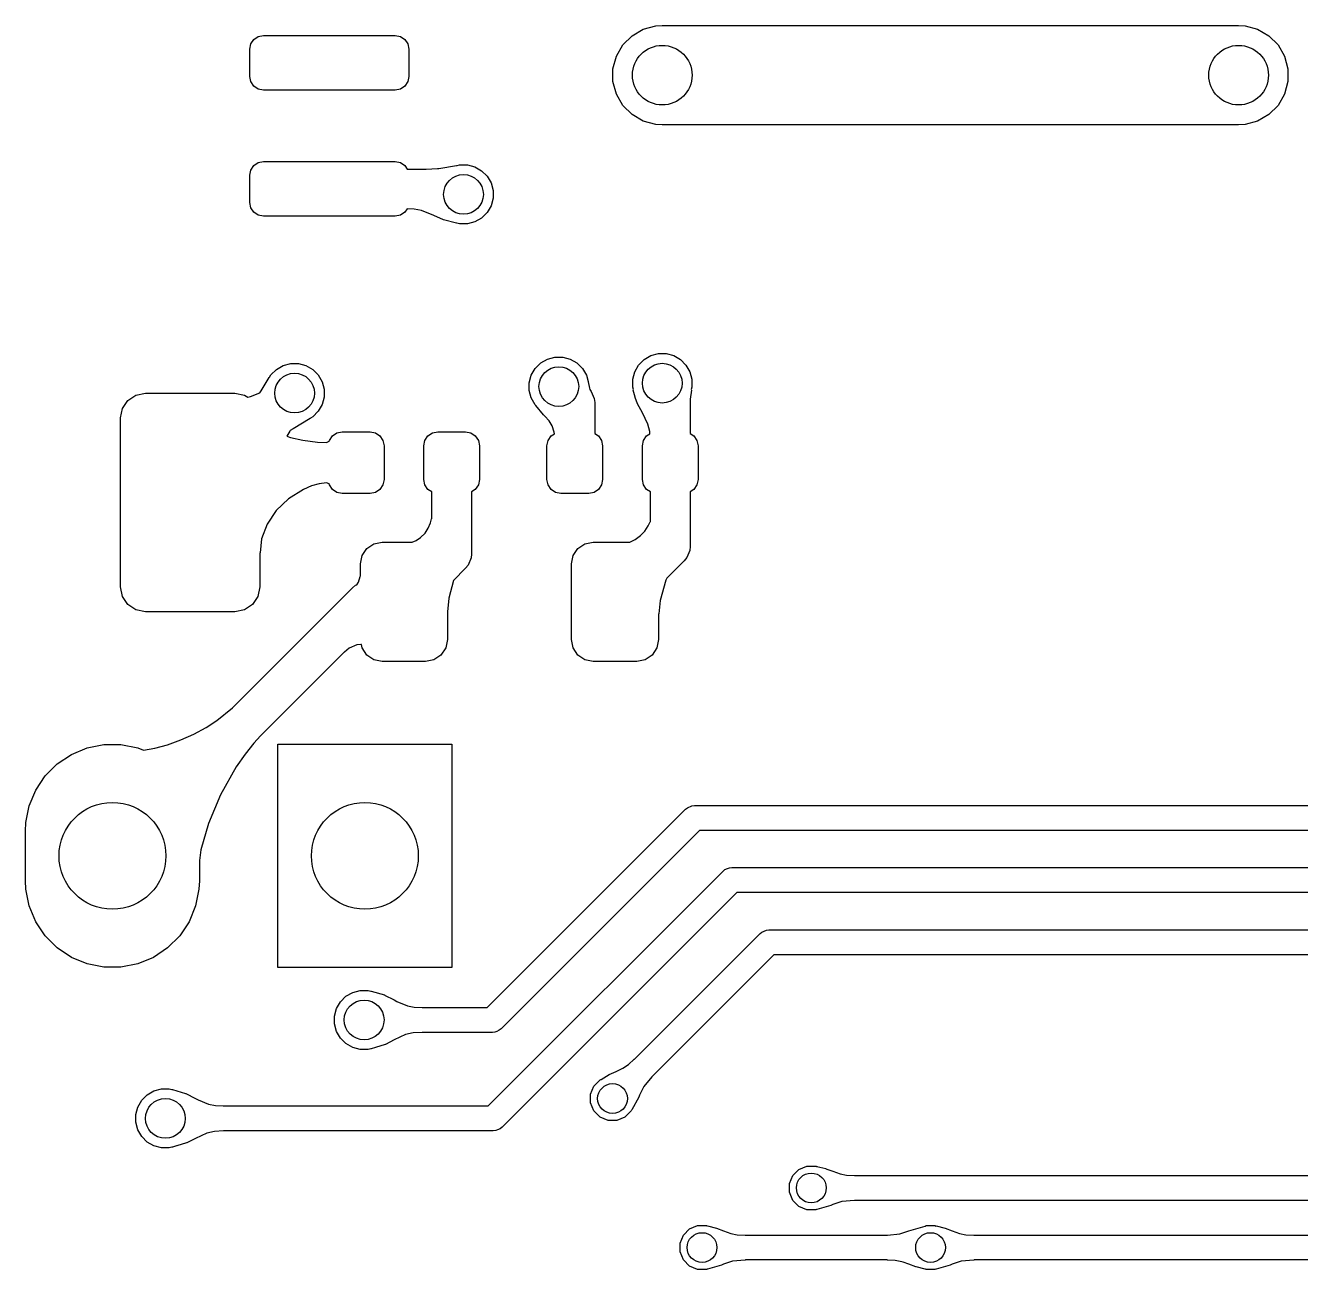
# Model space of a CAD drawing. Extents: x 89 to 178, y -115 to -57.
# Drawn here: x 138.99 to 151.82, y -87.12 to -74.6 of the extents above; entities that cross this region are included whole.
import ezdxf

# ---------------------------------------------------------------- set-up
doc = ezdxf.new("R2010")
doc.units = 0
doc.layers.add('BLACK', color=7, linetype='CONTINUOUS')

msp = doc.modelspace()

# ---------------------------------------------------------------- linework, layer by layer
at = {"layer": 'BLACK', "linetype": 'CONTINUOUS'}
for p, q in [((145.095619, -74.703323), (145.208658, -74.63806)), ((145.208658, -74.63806), (145.334737, -74.604278)), ((145.334737, -74.604278), (145.4, -74.6)), ((145.4, -74.6), (151.2, -74.6)), ((151.2, -74.6), (151.265263, -74.604278)), ((151.265263, -74.604278), (151.391342, -74.63806)), ((151.391342, -74.63806), (151.504381, -74.703323)), ((141.25, -74.8375), (141.260467, -74.784881)), ((141.260467, -74.784881), (141.290273, -74.740273)), ((141.290273, -74.740273), (141.334881, -74.710467)), ((141.334881, -74.710467), (141.3875, -74.7)), ((141.3875, -74.7), (142.7125, -74.7)), ((142.7125, -74.7), (142.765119, -74.710467)), ((142.765119, -74.710467), (142.809727, -74.740273)), ((142.809727, -74.740273), (142.839533, -74.784881)), ((142.839533, -74.784881), (142.85, -74.8375)), ((144.93806, -74.908658), (145.003323, -74.795619)), ((145.003323, -74.795619), (145.095619, -74.703323)), ((151.504381, -74.703323), (151.596677, -74.795619)), ((151.596677, -74.795619), (151.66194, -74.908658)), ((141.25, -75.1125), (141.25, -74.8375)), ((142.85, -74.8375), (142.85, -75.1125)), ((144.904278, -75.034737), (144.93806, -74.908658)), ((151.66194, -74.908658), (151.695722, -75.034737)), ((144.904278, -75.165263), (144.904278, -75.034737)), ((151.695722, -75.034737), (151.695722, -75.165263)), ((141.260467, -75.165119), (141.25, -75.1125)), ((141.290273, -75.209727), (141.260467, -75.165119)), ((142.839533, -75.165119), (142.809727, -75.209727)), ((142.85, -75.1125), (142.839533, -75.165119)), ((144.93806, -75.291342), (144.904278, -75.165263)), ((151.695722, -75.165263), (151.66194, -75.291342)), ((141.334881, -75.239533), (141.290273, -75.209727)), ((141.3875, -75.25), (141.334881, -75.239533)), ((142.7125, -75.25), (141.3875, -75.25)), ((142.765119, -75.239533), (142.7125, -75.25)), ((142.809727, -75.209727), (142.765119, -75.239533)), ((145.003323, -75.404381), (144.93806, -75.291342)), ((151.66194, -75.291342), (151.596677, -75.404381)), ((145.095619, -75.496677), (145.003323, -75.404381)), ((151.596677, -75.404381), (151.504381, -75.496677)), ((145.208658, -75.56194), (145.095619, -75.496677)), ((145.334737, -75.595722), (145.208658, -75.56194)), ((151.391342, -75.56194), (151.265263, -75.595722)), ((151.504381, -75.496677), (151.391342, -75.56194)), ((145.4, -75.6), (145.334737, -75.595722)), ((151.2, -75.6), (145.4, -75.6)), ((151.265263, -75.595722), (151.2, -75.6)), ((141.25, -76.1075), (141.260467, -76.054881)), ((141.260467, -76.054881), (141.290273, -76.010273)), ((141.290273, -76.010273), (141.334881, -75.980467)), ((141.334881, -75.980467), (141.3875, -75.97)), ((141.3875, -75.97), (142.7125, -75.97)), ((142.7125, -75.97), (142.765119, -75.980467)), ((142.765119, -75.980467), (142.809727, -76.010273)), ((142.809727, -76.010273), (142.832931, -76.045)), ((142.832931, -76.045), (143.023486, -76.045)), ((143.023486, -76.045), (143.13799, -76.040045)), ((143.13799, -76.040045), (143.137995, -76.040044)), ((143.137995, -76.040044), (143.137997, -76.040044)), ((143.137997, -76.040044), (143.138002, -76.040043)), ((143.138002, -76.040043), (143.150315, -76.037968)), ((143.150315, -76.037968), (143.330306, -76.007645)), ((143.330306, -76.007645), (143.336544, -76.009077)), ((143.336544, -76.009077), (143.360842, -76.002567)), ((143.360842, -76.002567), (143.439158, -76.002567)), ((143.439158, -76.002567), (143.514805, -76.022836)), ((143.514805, -76.022836), (143.582628, -76.061994)), ((143.582628, -76.061994), (143.638006, -76.117372)), ((141.25, -76.3825), (141.25, -76.1075)), ((143.638006, -76.117372), (143.677164, -76.185195)), ((143.677164, -76.185195), (143.697433, -76.260842)), ((143.697433, -76.260842), (143.697433, -76.339158)), ((141.260467, -76.435119), (141.25, -76.3825)), ((141.290273, -76.479727), (141.260467, -76.435119)), ((142.832076, -76.446277), (142.809727, -76.479727)), ((142.90217, -76.449684), (142.832076, -76.446277)), ((142.90218, -76.449685), (142.90217, -76.449684)), ((142.975829, -76.462474), (142.90218, -76.449685)), ((142.975833, -76.462475), (142.975829, -76.462474)), ((142.975836, -76.462476), (142.975833, -76.462475)), ((143.102386, -76.512097), (142.975836, -76.462476)), ((143.677164, -76.414805), (143.638006, -76.482628)), ((143.697433, -76.339158), (143.677164, -76.414805)), ((141.334881, -76.509533), (141.290273, -76.479727)), ((141.3875, -76.52), (141.334881, -76.509533)), ((142.7125, -76.52), (141.3875, -76.52)), ((142.765119, -76.509533), (142.7125, -76.52)), ((142.809727, -76.479727), (142.765119, -76.509533)), ((143.198452, -76.554426), (143.102386, -76.512097)), ((143.200042, -76.554993), (143.198452, -76.554426)), ((143.329368, -76.590877), (143.200042, -76.554993)), ((143.330176, -76.591071), (143.329368, -76.590877)), ((143.334177, -76.590288), (143.330176, -76.591071)), ((143.360842, -76.597433), (143.334177, -76.590288)), ((143.514805, -76.577164), (143.439158, -76.597433)), ((143.582628, -76.538006), (143.514805, -76.577164)), ((143.638006, -76.482628), (143.582628, -76.538006)), ((143.439158, -76.597433), (143.360842, -76.597433)), ((141.585195, -78.022836), (141.660842, -78.002567)), ((141.660842, -78.002567), (141.739158, -78.002567)), ((141.739158, -78.002567), (141.814805, -78.022836)), ((144.121267, -78.051491), (144.176645, -77.996113)), ((144.176645, -77.996113), (144.244468, -77.956955)), ((144.244468, -77.956955), (144.320115, -77.936686)), ((144.320115, -77.936686), (144.398431, -77.936686)), ((144.398431, -77.936686), (144.474078, -77.956955)), ((144.474078, -77.956955), (144.541901, -77.996113)), ((144.541901, -77.996113), (144.597279, -78.051491)), ((145.161994, -78.017372), (145.217372, -77.961994)), ((145.217372, -77.961994), (145.285195, -77.922836)), ((145.285195, -77.922836), (145.360842, -77.902567)), ((145.360842, -77.902567), (145.439158, -77.902567)), ((145.439158, -77.902567), (145.514805, -77.922836)), ((145.514805, -77.922836), (145.582628, -77.961994)), ((145.582628, -77.961994), (145.638006, -78.017372)), ((141.448618, -78.140539), (141.461994, -78.117372)), ((141.461994, -78.117372), (141.517372, -78.061994)), ((141.517372, -78.061994), (141.585195, -78.022836)), ((141.814805, -78.022836), (141.882628, -78.061994)), ((141.882628, -78.061994), (141.938006, -78.117372)), ((141.938006, -78.117372), (141.977164, -78.185195)), ((144.06184, -78.194961), (144.082109, -78.119314)), ((144.082109, -78.119314), (144.121267, -78.051491)), ((144.597279, -78.051491), (144.636437, -78.119314)), ((144.636437, -78.119314), (144.653757, -78.183955)), ((145.102567, -78.160842), (145.122836, -78.085195)), ((145.122836, -78.085195), (145.161994, -78.017372)), ((145.638006, -78.017372), (145.677164, -78.085195)), ((145.677164, -78.085195), (145.697433, -78.160842)), ((141.362921, -78.277946), (141.444243, -78.143751)), ((141.444243, -78.143751), (141.448618, -78.140539)), ((141.977164, -78.185195), (141.997433, -78.260842)), ((141.997433, -78.260842), (141.997433, -78.339158)), ((144.06184, -78.273277), (144.06184, -78.194961)), ((144.653757, -78.183955), (144.655795, -78.187012)), ((144.655795, -78.187012), (144.668457, -78.25026)), ((144.668457, -78.25026), (144.668514, -78.250565)), ((144.668514, -78.250565), (144.671031, -78.265134)), ((145.102567, -78.239158), (145.102567, -78.160842)), ((145.109545, -78.265201), (145.102567, -78.239158)), ((145.697433, -78.239158), (145.691162, -78.262562)), ((145.697433, -78.160842), (145.697433, -78.239158)), ((139.96903, -78.454329), (140.023223, -78.373223)), ((140.023223, -78.373223), (140.104329, -78.31903)), ((140.104329, -78.31903), (140.2, -78.300001)), ((140.2, -78.300001), (141.100001, -78.3)), ((141.100001, -78.3), (141.195671, -78.31903)), ((141.195671, -78.31903), (141.230668, -78.342414)), ((141.230668, -78.342414), (141.258246, -78.334987)), ((141.258246, -78.334987), (141.258254, -78.334984)), ((141.258254, -78.334984), (141.350528, -78.298396)), ((141.350528, -78.298396), (141.350779, -78.297984)), ((141.350779, -78.297984), (141.362921, -78.277946)), ((141.997433, -78.339158), (141.977164, -78.414805)), ((144.082109, -78.348924), (144.06184, -78.273277)), ((144.121267, -78.416747), (144.082109, -78.348924)), ((144.671031, -78.265134), (144.686294, -78.283732)), ((144.686294, -78.283732), (144.716157, -78.355828)), ((144.716157, -78.355828), (144.72, -78.394846)), ((145.108785, -78.270435), (145.109545, -78.265201)), ((145.126961, -78.34208), (145.108785, -78.270435)), ((145.127364, -78.343358), (145.126961, -78.34208)), ((145.151839, -78.407792), (145.127364, -78.343358)), ((145.692725, -78.269421), (145.68, -78.361165)), ((145.68, -78.361165), (145.68, -78.704949)), ((145.691162, -78.262562), (145.692725, -78.269421)), ((139.95, -78.549999), (139.96903, -78.454329)), ((141.938006, -78.482628), (141.882628, -78.538006)), ((141.977164, -78.414805), (141.938006, -78.482628)), ((144.128596, -78.424076), (144.121267, -78.416747)), ((144.204015, -78.517668), (144.128596, -78.424076)), ((144.204637, -78.51838), (144.204015, -78.517668)), ((144.218266, -78.532745), (144.204637, -78.51838)), ((144.72, -78.394846), (144.72, -78.704949)), ((145.152474, -78.409182), (145.151839, -78.407792)), ((145.201281, -78.499837), (145.152474, -78.409182)), ((145.256387, -78.611477), (145.201281, -78.499837)), ((139.950001, -80.25), (139.95, -78.549999)), ((141.856247, -78.555757), (141.686085, -78.658874)), ((141.856651, -78.5555), (141.856247, -78.555757)), ((141.859398, -78.551417), (141.856651, -78.5555)), ((141.882628, -78.538006), (141.859398, -78.551417)), ((144.26049, -78.579367), (144.218266, -78.532745)), ((144.292535, -78.629033), (144.26049, -78.579367)), ((144.292535, -78.629035), (144.292535, -78.629033)), ((144.292538, -78.62904), (144.292535, -78.629035)), ((144.312879, -78.69387), (144.292538, -78.62904)), ((145.273605, -78.685915), (145.256387, -78.611477)), ((141.651012, -78.683972), (141.623495, -78.73496)), ((141.623495, -78.73496), (141.66019, -78.747554)), ((141.651028, -78.683945), (141.651012, -78.683972)), ((141.656108, -78.676583), (141.651028, -78.683945)), ((141.685972, -78.658942), (141.656108, -78.676583)), ((141.66019, -78.747554), (141.660205, -78.747559)), ((141.660205, -78.747559), (141.784169, -78.775128)), ((141.686085, -78.658874), (141.685972, -78.658942)), ((141.784169, -78.775128), (141.931668, -78.794391)), ((142.050657, -78.776424), (142.081005, -78.731005)), ((142.081005, -78.731005), (142.126424, -78.700657)), ((142.126424, -78.700657), (142.18, -78.69)), ((142.18, -78.69), (142.46, -78.69)), ((142.46, -78.69), (142.513576, -78.700657)), ((142.513576, -78.700657), (142.558995, -78.731005)), ((142.558995, -78.731005), (142.589343, -78.776424)), ((143.010657, -78.776424), (143.041005, -78.731005)), ((143.041005, -78.731005), (143.086424, -78.700657)), ((143.086424, -78.700657), (143.14, -78.69)), ((143.14, -78.69), (143.42, -78.69)), ((143.42, -78.69), (143.473576, -78.700657)), ((143.473576, -78.700657), (143.518995, -78.731005)), ((143.518995, -78.731005), (143.549343, -78.776424)), ((144.250657, -78.776424), (144.281005, -78.731005)), ((144.281005, -78.731005), (144.314043, -78.708929)), ((144.31288, -78.693878), (144.312879, -78.69387)), ((144.314043, -78.708929), (144.31288, -78.693878)), ((144.72, -78.704949), (144.758995, -78.731005)), ((144.758995, -78.731005), (144.789343, -78.776424)), ((145.210657, -78.776424), (145.241005, -78.731005)), ((145.241005, -78.731005), (145.275042, -78.708262)), ((145.275042, -78.708262), (145.273605, -78.685915)), ((145.68, -78.704949), (145.718995, -78.731005)), ((145.718995, -78.731005), (145.749343, -78.776424)), ((141.931668, -78.794391), (142.022099, -78.798676)), ((142.022099, -78.798676), (142.048961, -78.784946)), ((142.048961, -78.784946), (142.050657, -78.776424)), ((142.589343, -78.776424), (142.6, -78.83)), ((142.6, -78.83), (142.6, -79.17)), ((143, -78.83), (143.010657, -78.776424)), ((143, -79.17), (143, -78.83)), ((143.549343, -78.776424), (143.56, -78.83)), ((143.56, -78.83), (143.56, -79.17)), ((144.24, -78.83), (144.250657, -78.776424)), ((144.24, -79.17), (144.24, -78.83)), ((144.789343, -78.776424), (144.8, -78.83)), ((144.8, -78.83), (144.8, -79.17)), ((145.2, -78.83), (145.210657, -78.776424)), ((145.2, -79.17), (145.2, -78.83)), ((145.749343, -78.776424), (145.76, -78.83)), ((145.76, -78.83), (145.76, -79.17)), ((141.78861, -79.268972), (141.637813, -79.363261)), ((141.788622, -79.268966), (141.78861, -79.268972)), ((141.869744, -79.234801), (141.788622, -79.268966)), ((141.948158, -79.212086), (141.869744, -79.234801)), ((141.948159, -79.212085), (141.948158, -79.212086)), ((141.948162, -79.212085), (141.948159, -79.212085)), ((141.948164, -79.212084), (141.948162, -79.212085)), ((141.948173, -79.212083), (141.948164, -79.212084)), ((142.02211, -79.203308), (141.948173, -79.212083)), ((142.048691, -79.213697), (142.02211, -79.203308)), ((142.050657, -79.223576), (142.048691, -79.213697)), ((142.081005, -79.268995), (142.050657, -79.223576)), ((142.126424, -79.299343), (142.081005, -79.268995)), ((142.558995, -79.268995), (142.513576, -79.299343)), ((142.589343, -79.223576), (142.558995, -79.268995)), ((142.6, -79.17), (142.589343, -79.223576)), ((143.010657, -79.223576), (143, -79.17)), ((143.041005, -79.268995), (143.010657, -79.223576)), ((143.08, -79.29505), (143.041005, -79.268995)), ((143.518995, -79.268995), (143.48, -79.29505)), ((143.549343, -79.223576), (143.518995, -79.268995)), ((143.56, -79.17), (143.549343, -79.223576)), ((144.250657, -79.223576), (144.24, -79.17)), ((144.281005, -79.268995), (144.250657, -79.223576)), ((144.326424, -79.299343), (144.281005, -79.268995)), ((144.758995, -79.268995), (144.713576, -79.299343)), ((144.789343, -79.223576), (144.758995, -79.268995)), ((144.8, -79.17), (144.789343, -79.223576)), ((145.210657, -79.223576), (145.2, -79.17)), ((145.241005, -79.268995), (145.210657, -79.223576)), ((145.28, -79.29505), (145.241005, -79.268995)), ((145.718995, -79.268995), (145.68, -79.29505)), ((145.749343, -79.223576), (145.718995, -79.268995)), ((145.76, -79.17), (145.749343, -79.223576)), ((141.637808, -79.363265), (141.51402, -79.482569)), ((141.637813, -79.363261), (141.637808, -79.363265)), ((142.18, -79.31), (142.126424, -79.299343)), ((142.46, -79.31), (142.18, -79.31)), ((142.513576, -79.299343), (142.46, -79.31)), ((143.08, -79.56197), (143.08, -79.29505)), ((143.48, -79.29505), (143.48, -79.92)), ((144.38, -79.31), (144.326424, -79.299343)), ((144.66, -79.31), (144.38, -79.31)), ((144.713576, -79.299343), (144.66, -79.31)), ((145.28, -79.590925), (145.28, -79.29505)), ((145.68, -79.29505), (145.68, -79.845)), ((141.51402, -79.482569), (141.423848, -79.618438)), ((141.423848, -79.618438), (141.36883, -79.767022)), ((143.012584, -79.708973), (143.04538, -79.659774)), ((143.04538, -79.659774), (143.068491, -79.606217)), ((143.068491, -79.606217), (143.077923, -79.564896)), ((143.077923, -79.564896), (143.08, -79.56197)), ((145.223524, -79.689037), (145.25787, -79.637393)), ((145.25787, -79.637393), (145.276931, -79.593873)), ((145.276931, -79.593873), (145.28, -79.590925)), ((141.36883, -79.767022), (141.35237, -79.907579)), ((142.497538, -79.816651), (142.58125, -79.8)), ((142.58125, -79.8), (142.884141, -79.8)), ((142.884141, -79.8), (142.922278, -79.784278)), ((142.922278, -79.784278), (142.968559, -79.753325)), ((142.968559, -79.753325), (143.012584, -79.708973)), ((144.622538, -79.816651), (144.70625, -79.8)), ((144.70625, -79.8), (145.072916, -79.8)), ((145.072916, -79.8), (145.126749, -79.774006)), ((145.126749, -79.774006), (145.180416, -79.734608)), ((145.180416, -79.734608), (145.223524, -79.689037)), ((141.35237, -79.907579), (141.349999, -79.911823)), ((141.349999, -79.911823), (141.35, -80.250001)), ((142.379151, -79.935038), (142.42657, -79.86407)), ((142.42657, -79.86407), (142.497538, -79.816651)), ((143.48, -79.92), (143.476157, -79.959018)), ((144.504151, -79.935038), (144.55157, -79.86407)), ((144.55157, -79.86407), (144.622538, -79.816651)), ((145.676157, -79.884018), (145.646294, -79.956114)), ((145.68, -79.845), (145.676157, -79.884018)), ((142.3625, -80.01875), (142.379151, -79.935038)), ((142.3625, -80.139119), (142.3625, -80.01875)), ((143.446294, -80.031114), (143.421422, -80.061421)), ((143.476157, -79.959018), (143.446294, -80.031114)), ((144.4875, -80.01875), (144.504151, -79.935038)), ((144.4875, -80.78125), (144.4875, -80.01875)), ((145.621422, -79.986421), (145.4456, -80.162241)), ((145.646294, -79.956114), (145.621422, -79.986421)), ((142.344051, -80.20235), (142.358608, -80.14436)), ((142.358608, -80.14436), (142.3625, -80.139119)), ((143.29843, -80.184412), (143.25274, -80.362313)), ((143.421422, -80.061421), (143.29843, -80.184412)), ((145.437586, -80.181872), (145.378234, -80.387745)), ((145.4456, -80.162241), (145.437586, -80.181872)), ((139.96903, -80.345671), (139.950001, -80.25)), ((141.074848, -81.46731), (142.283579, -80.258579)), ((141.35, -80.250001), (141.33097, -80.345671)), ((142.283579, -80.258579), (142.313886, -80.233706)), ((142.313886, -80.233706), (142.326435, -80.228507)), ((142.326435, -80.228507), (142.344051, -80.20235)), ((140.023223, -80.426777), (139.96903, -80.345671)), ((140.104329, -80.48097), (140.023223, -80.426777)), ((141.276777, -80.426777), (141.195671, -80.48097)), ((141.33097, -80.345671), (141.276777, -80.426777)), ((143.252739, -80.362319), (143.23885, -80.502893)), ((143.25274, -80.362313), (143.252739, -80.362319)), ((145.378234, -80.387745), (145.364, -80.521802)), ((140.199999, -80.5), (140.104329, -80.48097)), ((141.1, -80.499999), (140.199999, -80.5)), ((141.195671, -80.48097), (141.1, -80.499999)), ((143.23885, -80.502893), (143.2375, -80.505417)), ((143.2375, -80.505417), (143.2375, -80.78125)), ((145.364, -80.521802), (145.3625, -80.524557)), ((145.3625, -80.524557), (145.3625, -80.78125)), ((143.2375, -80.78125), (143.220849, -80.864962)), ((144.504151, -80.864962), (144.4875, -80.78125)), ((145.3625, -80.78125), (145.345849, -80.864962)), ((142.200624, -80.907217), (141.35769, -81.750152)), ((142.202757, -80.906574), (142.200624, -80.907217)), ((142.249091, -80.868662), (142.202757, -80.906574)), ((142.325885, -80.832965), (142.249091, -80.868662)), ((142.365784, -80.829033), (142.325885, -80.832965)), ((142.365786, -80.829033), (142.365784, -80.829033)), ((142.372332, -80.830684), (142.365786, -80.829033)), ((142.379151, -80.864962), (142.372332, -80.830684)), ((142.42657, -80.93593), (142.379151, -80.864962)), ((142.497538, -80.983349), (142.42657, -80.93593)), ((143.17343, -80.93593), (143.102462, -80.983349)), ((143.220849, -80.864962), (143.17343, -80.93593)), ((144.55157, -80.93593), (144.504151, -80.864962)), ((144.622538, -80.983349), (144.55157, -80.93593)), ((145.29843, -80.93593), (145.227462, -80.983349)), ((145.345849, -80.864962), (145.29843, -80.93593)), ((142.58125, -81), (142.497538, -80.983349)), ((143.01875, -81), (142.58125, -81)), ((143.102462, -80.983349), (143.01875, -81)), ((144.70625, -81), (144.622538, -80.983349)), ((145.14375, -81), (144.70625, -81)), ((145.227462, -80.983349), (145.14375, -81)), ((140.91939, -81.594734), (141.074848, -81.46731)), ((140.809384, -81.665221), (140.91939, -81.594734)), ((140.686523, -81.731787), (140.809384, -81.665221)), ((139.613501, -81.870177), (139.781735, -81.836713)), ((139.781735, -81.836713), (139.953265, -81.836713)), ((139.953265, -81.836713), (140.121499, -81.870177)), ((140.295318, -81.874046), (140.420468, -81.839837)), ((140.420468, -81.839837), (140.556682, -81.790435)), ((140.556682, -81.790435), (140.686523, -81.731787)), ((141.290729, -81.822433), (141.202321, -81.933201)), ((141.35769, -81.750152), (141.290729, -81.822433)), ((141.5325, -84.0825), (141.5325, -81.8325)), ((141.5325, -81.8325), (143.2825, -81.8325)), ((143.2825, -81.8325), (143.2825, -84.0825)), ((139.312406, -82.031116), (139.455028, -81.935819)), ((139.455028, -81.935819), (139.613501, -81.870177)), ((140.121499, -81.870177), (140.180656, -81.894681)), ((140.180656, -81.894681), (140.295318, -81.874046)), ((141.202321, -81.933201), (141.113898, -82.061202)), ((139.191116, -82.152406), (139.312406, -82.031116)), ((141.113898, -82.061202), (140.954178, -82.344076)), ((139.095819, -82.295028), (139.191116, -82.152406)), ((139.030177, -82.453501), (139.095819, -82.295028)), ((140.954178, -82.344076), (140.833387, -82.630096)), ((138.996713, -82.621735), (139.030177, -82.453501)), ((143.639222, -84.484002), (145.634612, -82.488612)), ((145.634612, -82.488612), (145.653554, -82.473066)), ((145.653554, -82.473066), (145.698613, -82.454402)), ((145.698613, -82.454402), (145.698614, -82.454402)), ((145.698614, -82.454402), (145.723, -82.452)), ((145.723, -82.452), (153.833223, -82.452)), ((138.9925, -82.7075), (138.996713, -82.621735)), ((138.9925, -83.2075), (138.9925, -82.7075)), ((140.833387, -82.630096), (140.757744, -82.895327)), ((145.774776, -82.702), (143.779386, -84.69739)), ((153.884999, -82.702), (145.774776, -82.702)), ((140.757744, -82.895327), (140.7425, -83.004657)), ((140.7425, -83.004657), (140.7425, -83.2075)), ((143.648222, -85.475002), (146.011611, -83.111612)), ((146.011611, -83.111612), (146.030553, -83.096067)), ((146.030553, -83.096067), (146.030554, -83.096066)), ((146.030554, -83.096066), (146.056949, -83.085133)), ((146.056949, -83.085133), (146.075613, -83.077402)), ((146.075613, -83.077402), (146.075614, -83.077402)), ((146.075614, -83.077402), (146.1, -83.075)), ((146.1, -83.075), (159.9, -83.075)), ((138.996713, -83.293265), (138.9925, -83.2075)), ((140.7425, -83.2075), (140.738287, -83.293265)), ((139.030177, -83.461499), (138.996713, -83.293265)), ((140.738287, -83.293265), (140.704823, -83.461499)), ((146.151777, -83.325), (143.788386, -85.68839)), ((159.848224, -83.325), (146.151777, -83.325)), ((139.095819, -83.619972), (139.030177, -83.461499)), ((140.704823, -83.461499), (140.639181, -83.619972)), ((139.191116, -83.762594), (139.095819, -83.619972)), ((140.639181, -83.619972), (140.543884, -83.762594)), ((139.312406, -83.883884), (139.191116, -83.762594)), ((140.543884, -83.762594), (140.422594, -83.883884)), ((145.119751, -85.003472), (146.383612, -83.739611)), ((146.383612, -83.739611), (146.402554, -83.724066)), ((146.402554, -83.724066), (146.447613, -83.705402)), ((146.447613, -83.705402), (146.447614, -83.705402)), ((146.447614, -83.705402), (146.472, -83.703)), ((146.472, -83.703), (154.625999, -83.703)), ((139.455028, -83.979181), (139.312406, -83.883884)), ((140.422594, -83.883884), (140.279972, -83.979181)), ((139.613501, -84.044823), (139.455028, -83.979181)), ((140.279972, -83.979181), (140.121499, -84.044823)), ((146.523777, -83.953), (145.297472, -85.179303)), ((154.532381, -83.953), (146.523777, -83.953)), ((139.781735, -84.078287), (139.613501, -84.044823)), ((139.953265, -84.078287), (139.781735, -84.078287)), ((140.121499, -84.044823), (139.953265, -84.078287)), ((143.2825, -84.0825), (141.5325, -84.0825)), ((142.161994, -84.426374), (142.217372, -84.370996)), ((142.217372, -84.370996), (142.285195, -84.331838)), ((142.285195, -84.331838), (142.360842, -84.311569)), ((142.360842, -84.311569), (142.439158, -84.311569)), ((142.439158, -84.311569), (142.46628, -84.318836)), ((142.46628, -84.318836), (142.469779, -84.318152)), ((142.469779, -84.318152), (142.470769, -84.318398)), ((142.470769, -84.318398), (142.603593, -84.35781)), ((142.603593, -84.35781), (142.605545, -84.358588)), ((142.605545, -84.358588), (142.702209, -84.407558)), ((142.702209, -84.407558), (142.702576, -84.407752)), ((142.702576, -84.407752), (142.729304, -84.422644)), ((142.102567, -84.569844), (142.122836, -84.494197)), ((142.122836, -84.494197), (142.161994, -84.426374)), ((142.729304, -84.422644), (142.835141, -84.46645)), ((142.835141, -84.46645), (142.904663, -84.479308)), ((142.904663, -84.479308), (142.98315, -84.483421)), ((142.98315, -84.483421), (142.984368, -84.484002)), ((142.984368, -84.484002), (143.639222, -84.484002)), ((142.102567, -84.64816), (142.102567, -84.569844)), ((142.122836, -84.723807), (142.102567, -84.64816)), ((142.161994, -84.79163), (142.122836, -84.723807)), ((142.217372, -84.847008), (142.161994, -84.79163)), ((142.816905, -84.756838), (142.702406, -84.810346)), ((142.892878, -84.740179), (142.816905, -84.756838)), ((142.89288, -84.740179), (142.892878, -84.740179)), ((142.983248, -84.734671), (142.89288, -84.740179)), ((142.984734, -84.734002), (142.983248, -84.734671)), ((143.690998, -84.734002), (142.984734, -84.734002)), ((143.715384, -84.7316), (143.690998, -84.734002)), ((143.715385, -84.7316), (143.715384, -84.7316)), ((143.734198, -84.723807), (143.715385, -84.7316)), ((143.760444, -84.712936), (143.734198, -84.723807)), ((143.760449, -84.71293), (143.760444, -84.712936)), ((143.779386, -84.69739), (143.760449, -84.71293)), ((142.285195, -84.886166), (142.217372, -84.847008)), ((142.360842, -84.906435), (142.285195, -84.886166)), ((142.439158, -84.906435), (142.360842, -84.906435)), ((142.466625, -84.899075), (142.439158, -84.906435)), ((142.470848, -84.899487), (142.466625, -84.899075)), ((142.513166, -84.886605), (142.470848, -84.899487)), ((142.514805, -84.886166), (142.513166, -84.886605)), ((142.515023, -84.886039), (142.514805, -84.886166)), ((142.612685, -84.856311), (142.515023, -84.886039)), ((142.614632, -84.855521), (142.612685, -84.856311)), ((142.702406, -84.810346), (142.614632, -84.855521)), ((145.004786, -85.094315), (145.059569, -85.057103)), ((145.059569, -85.057103), (145.1185, -85.003917)), ((145.1185, -85.003917), (145.119751, -85.003472)), ((144.78557, -85.206663), (144.865419, -85.159427)), ((144.865419, -85.159427), (144.866493, -85.158865)), ((144.866493, -85.158865), (144.934858, -85.127545)), ((144.934858, -85.127545), (145.004786, -85.094315)), ((145.296694, -85.181455), (145.2153, -85.279203)), ((145.297472, -85.179303), (145.296694, -85.181455)), ((140.285195, -85.322838), (140.360842, -85.302569)), ((140.360842, -85.302569), (140.439158, -85.302569)), ((140.439158, -85.302569), (140.46628, -85.309836)), ((140.46628, -85.309836), (140.469779, -85.309152)), ((140.469779, -85.309152), (140.470769, -85.309398)), ((140.470769, -85.309398), (140.603593, -85.34881)), ((144.679323, -85.356105), (144.712919, -85.274997)), ((144.712919, -85.274997), (144.774997, -85.212919)), ((144.774997, -85.212919), (144.783427, -85.209426)), ((144.783427, -85.209426), (144.785087, -85.206967)), ((144.785087, -85.206967), (144.78557, -85.206663)), ((145.2153, -85.279203), (145.172458, -85.365134)), ((140.122836, -85.485197), (140.161994, -85.417374)), ((140.161994, -85.417374), (140.217372, -85.361996)), ((140.217372, -85.361996), (140.285195, -85.322838)), ((140.603593, -85.34881), (140.605545, -85.349588)), ((140.605545, -85.349588), (140.702209, -85.398558)), ((140.702209, -85.398558), (140.702576, -85.398752)), ((140.702576, -85.398752), (140.729304, -85.413644)), ((140.729304, -85.413644), (140.835141, -85.45745)), ((144.679323, -85.443895), (144.679323, -85.356105)), ((144.712919, -85.525003), (144.679323, -85.443895)), ((145.163231, -85.386421), (145.093198, -85.513869)), ((145.163723, -85.385414), (145.163231, -85.386421)), ((145.172458, -85.365134), (145.163723, -85.385414)), ((140.102567, -85.560844), (140.122836, -85.485197)), ((140.102567, -85.63916), (140.102567, -85.560844)), ((140.835141, -85.45745), (140.904663, -85.470308)), ((140.904663, -85.470308), (140.98315, -85.474421)), ((140.98315, -85.474421), (140.984368, -85.475002)), ((140.984368, -85.475002), (143.648222, -85.475002)), ((144.774997, -85.587081), (144.712919, -85.525003)), ((145.087081, -85.525003), (145.025003, -85.587081)), ((145.090944, -85.515674), (145.087081, -85.525003)), ((145.093198, -85.513869), (145.090944, -85.515674)), ((140.122836, -85.714807), (140.102567, -85.63916)), ((143.788386, -85.68839), (143.769449, -85.70393)), ((144.856105, -85.620677), (144.774997, -85.587081)), ((144.943895, -85.620677), (144.856105, -85.620677)), ((145.025003, -85.587081), (144.943895, -85.620677)), ((140.161994, -85.78263), (140.122836, -85.714807)), ((140.217372, -85.838008), (140.161994, -85.78263)), ((140.702406, -85.801346), (140.614632, -85.846521)), ((140.816905, -85.747838), (140.702406, -85.801346)), ((140.892878, -85.731179), (140.816905, -85.747838)), ((140.89288, -85.731179), (140.892878, -85.731179)), ((140.983248, -85.725671), (140.89288, -85.731179)), ((140.984734, -85.725002), (140.983248, -85.725671)), ((143.699998, -85.725002), (140.984734, -85.725002)), ((143.724384, -85.7226), (143.699998, -85.725002)), ((143.724385, -85.7226), (143.724384, -85.7226)), ((143.743198, -85.714807), (143.724385, -85.7226)), ((143.769444, -85.703936), (143.743198, -85.714807)), ((143.769449, -85.70393), (143.769444, -85.703936)), ((140.285195, -85.877166), (140.217372, -85.838008)), ((140.360842, -85.897435), (140.285195, -85.877166)), ((140.439158, -85.897435), (140.360842, -85.897435)), ((140.466625, -85.890075), (140.439158, -85.897435)), ((140.470848, -85.890487), (140.466625, -85.890075)), ((140.513166, -85.877605), (140.470848, -85.890487)), ((140.514805, -85.877166), (140.513166, -85.877605)), ((140.515023, -85.877039), (140.514805, -85.877166)), ((140.612685, -85.847311), (140.515023, -85.877039)), ((140.614632, -85.846521), (140.612685, -85.847311)), ((146.774997, -86.112919), (146.856105, -86.079323)), ((146.856105, -86.079323), (146.943895, -86.079323)), ((146.943895, -86.079323), (146.952325, -86.082815)), ((146.952325, -86.082815), (146.955238, -86.082249)), ((146.955238, -86.082249), (146.955791, -86.082375)), ((146.955791, -86.082375), (147.045672, -86.10544)), ((146.679323, -86.256105), (146.712919, -86.174997)), ((146.712919, -86.174997), (146.774997, -86.112919)), ((147.045672, -86.10544), (147.046805, -86.105795)), ((147.046805, -86.105795), (147.117303, -86.131993)), ((147.117303, -86.131993), (147.190248, -86.157943)), ((147.190248, -86.157943), (147.190252, -86.157943)), ((147.190252, -86.157943), (147.190253, -86.157944)), ((147.190253, -86.157944), (147.255291, -86.170367)), ((147.255291, -86.170367), (147.255293, -86.170367)), ((147.255293, -86.170367), (147.255298, -86.170368)), ((147.255298, -86.170368), (147.334576, -86.174431)), ((147.334576, -86.174431), (147.335772, -86.175)), ((147.335772, -86.175), (163.648224, -86.175)), ((146.679323, -86.343895), (146.679323, -86.256105)), ((146.712919, -86.425003), (146.679323, -86.343895)), ((146.774997, -86.487081), (146.712919, -86.425003)), ((147.117293, -86.468009), (147.096789, -86.476168)), ((147.117336, -86.467993), (147.117293, -86.468009)), ((147.208366, -86.437534), (147.117336, -86.467993)), ((147.335041, -86.42597), (147.208366, -86.437534)), ((147.33711, -86.425), (147.335041, -86.42597)), ((163.7, -86.425), (147.33711, -86.425)), ((146.856105, -86.520677), (146.774997, -86.487081)), ((146.943895, -86.520677), (146.856105, -86.520677)), ((146.953222, -86.516813), (146.943895, -86.520677)), ((146.956093, -86.51713), (146.953222, -86.516813)), ((147.09573, -86.476532), (146.956093, -86.51713)), ((147.096789, -86.476168), (147.09573, -86.476532)), ((145.612919, -86.774997), (145.674997, -86.712919)), ((145.674997, -86.712919), (145.756105, -86.679323)), ((145.756105, -86.679323), (145.843895, -86.679323)), ((145.843895, -86.679323), (145.852325, -86.682815)), ((145.852325, -86.682815), (145.855238, -86.682249)), ((145.855238, -86.682249), (145.855791, -86.682375)), ((145.855791, -86.682375), (145.945672, -86.70544)), ((145.945672, -86.70544), (145.946805, -86.705795)), ((145.946805, -86.705795), (146.017303, -86.731993)), ((147.882696, -86.731994), (147.903215, -86.723827)), ((147.903215, -86.723827), (147.904263, -86.723467)), ((147.904263, -86.723467), (148.043907, -86.682869)), ((148.043907, -86.682869), (148.046779, -86.683185)), ((148.046779, -86.683185), (148.056105, -86.679323)), ((148.056105, -86.679323), (148.143895, -86.679323)), ((148.143895, -86.679323), (148.152325, -86.682815)), ((148.152325, -86.682815), (148.155238, -86.682249)), ((148.155238, -86.682249), (148.155791, -86.682375)), ((148.155791, -86.682375), (148.245672, -86.70544)), ((148.245672, -86.70544), (148.246805, -86.705795)), ((148.246805, -86.705795), (148.317303, -86.731993)), ((145.579323, -86.856105), (145.612919, -86.774997)), ((145.579323, -86.943895), (145.579323, -86.856105)), ((146.017303, -86.731993), (146.090248, -86.757943)), ((146.090248, -86.757943), (146.090252, -86.757943)), ((146.090252, -86.757943), (146.090253, -86.757944)), ((146.090253, -86.757944), (146.155291, -86.770367)), ((146.155291, -86.770367), (146.155293, -86.770367)), ((146.155293, -86.770367), (146.155298, -86.770368)), ((146.155298, -86.770368), (146.234576, -86.774431)), ((146.234576, -86.774431), (146.235772, -86.775)), ((146.235772, -86.775), (147.662887, -86.775)), ((147.662887, -86.775), (147.664958, -86.774029)), ((147.664958, -86.774029), (147.791628, -86.762466)), ((147.791628, -86.762466), (147.882696, -86.731994)), ((148.317303, -86.731993), (148.390248, -86.757943)), ((148.390248, -86.757943), (148.390252, -86.757943)), ((148.390252, -86.757943), (148.390253, -86.757944)), ((148.390253, -86.757944), (148.455291, -86.770367)), ((148.455291, -86.770367), (148.455293, -86.770367)), ((148.455293, -86.770367), (148.455298, -86.770368)), ((148.455298, -86.770368), (148.534576, -86.774431)), ((148.534576, -86.774431), (148.535772, -86.775)), ((148.535772, -86.775), (166.906223, -86.775)), ((145.612919, -87.025003), (145.579323, -86.943895)), ((145.674997, -87.087081), (145.612919, -87.025003)), ((145.756105, -87.120677), (145.674997, -87.087081)), ((145.99573, -87.076532), (145.856093, -87.11713)), ((145.996789, -87.076168), (145.99573, -87.076532)), ((146.017293, -87.068009), (145.996789, -87.076168)), ((146.017336, -87.067993), (146.017293, -87.068009)), ((146.108366, -87.037534), (146.017336, -87.067993)), ((146.235041, -87.02597), (146.108366, -87.037534)), ((146.23711, -87.025), (146.235041, -87.02597)), ((147.66423, -87.025), (146.23711, -87.025)), ((147.665424, -87.025568), (147.66423, -87.025)), ((147.744708, -87.029632), (147.665424, -87.025568)), ((147.809744, -87.042055), (147.744708, -87.029632)), ((147.809748, -87.042056), (147.809744, -87.042055)), ((147.809752, -87.042057), (147.809748, -87.042056)), ((147.825283, -87.047581), (147.809752, -87.042057)), ((147.882674, -87.067997), (147.825283, -87.047581)), ((147.953177, -87.094197), (147.882674, -87.067997)), ((147.954345, -87.094563), (147.953177, -87.094197)), ((148.044185, -87.117618), (147.954345, -87.094563)), ((148.29573, -87.076532), (148.156093, -87.11713)), ((148.296789, -87.076168), (148.29573, -87.076532)), ((148.317293, -87.068009), (148.296789, -87.076168)), ((148.317336, -87.067993), (148.317293, -87.068009)), ((148.408366, -87.037534), (148.317336, -87.067993)), ((148.535041, -87.02597), (148.408366, -87.037534)), ((148.53711, -87.025), (148.535041, -87.02597)), ((166.957999, -87.025), (148.53711, -87.025)), ((145.843895, -87.120677), (145.756105, -87.120677)), ((145.853222, -87.116813), (145.843895, -87.120677)), ((145.856093, -87.11713), (145.853222, -87.116813)), ((148.044761, -87.11775), (148.044185, -87.117618)), ((148.047672, -87.117183), (148.044761, -87.11775)), ((148.056105, -87.120677), (148.047672, -87.117183)), ((148.143895, -87.120677), (148.056105, -87.120677)), ((148.153222, -87.116813), (148.143895, -87.120677)), ((148.156093, -87.11713), (148.153222, -87.116813))]:
    msp.add_line(p, q, dxfattribs=at)
at = {"layer": 'BLACK'}
for centre, radius in [((145.4, -75.1), 0.3), ((151.2, -75.1), 0.3), ((143.4, -76.3), 0.2), ((145.4, -78.2), 0.2), ((141.7, -78.3), 0.2), ((144.359273, -78.234119), 0.2), ((139.8675, -82.9575), 0.5375), ((139.8675, -82.9575), 0.5375), ((142.4075, -82.9575), 0.5375), ((142.4075, -82.9575), 0.5375), ((142.4, -84.609002), 0.2), ((144.9, -85.4), 0.15), ((140.4, -85.600002), 0.2), ((146.9, -86.3), 0.15), ((145.8, -86.9), 0.15), ((148.1, -86.9), 0.15)]:
    msp.add_circle(centre, radius, dxfattribs=at)
at = {"layer": 'WHITE'}
for centre, radius in [((145.4, -75.1), 0.3), ((151.2, -75.1), 0.3), ((143.4, -76.3), 0.2), ((145.4, -78.2), 0.2), ((141.7, -78.3), 0.2), ((144.359273, -78.234119), 0.2), ((139.8675, -82.9575), 0.5375), ((142.4075, -82.9575), 0.5375), ((142.4, -84.609002), 0.2), ((144.9, -85.4), 0.15), ((140.4, -85.600002), 0.2), ((146.9, -86.3), 0.15), ((145.8, -86.9), 0.15), ((148.1, -86.9), 0.15)]:
    msp.add_circle(centre, radius, dxfattribs=at)

doc.saveas('drawing.dxf')
